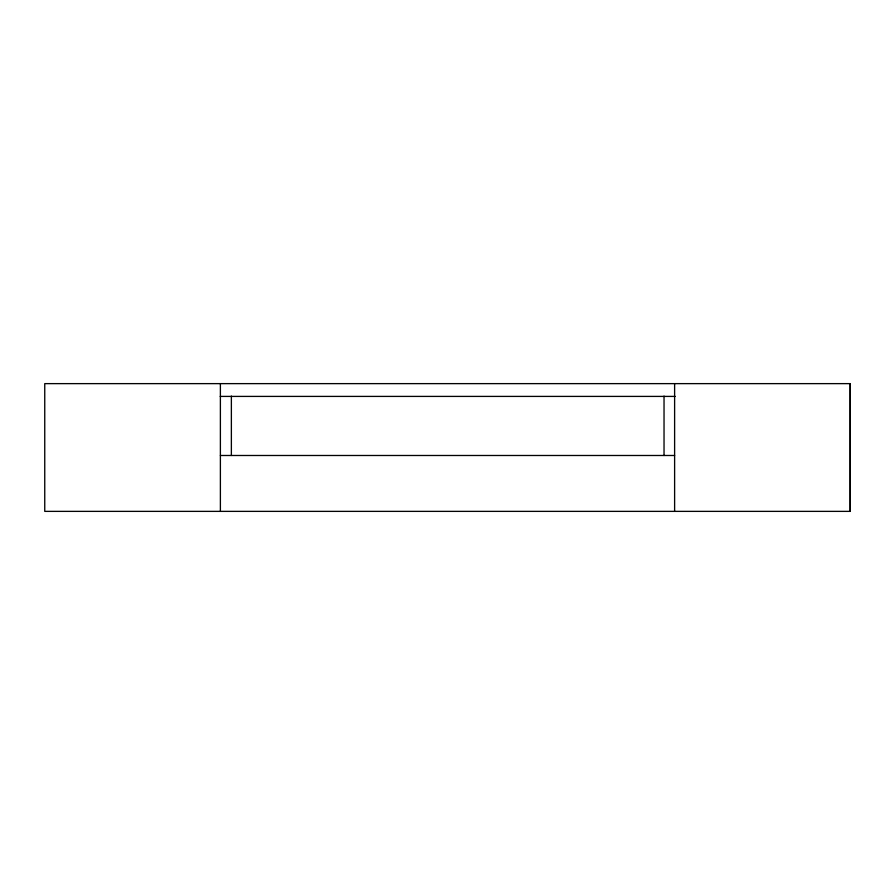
<?xml version="1.0" encoding="UTF-8"?>
<svg xmlns="http://www.w3.org/2000/svg" width="895" height="895" viewBox="0 0 895 895"><rect width="100%" height="100%" fill="white"/><g stroke="black" fill="none" stroke-linecap="round" stroke-linejoin="round"><path stroke-width="1.34" d="M220.204 396.407L675.177 396.407M220.383 455.488L674.617 455.488M850.172 383.631L850.172 511.369M674.617 383.631L674.617 511.369M664.034 396.071L664.034 455.488M231.369 396.071L231.369 455.488M220.383 383.631L220.383 511.369M850.25 383.631L44.75 383.631L44.75 511.369L850.25 511.369L850.25 383.631"/></g></svg>
